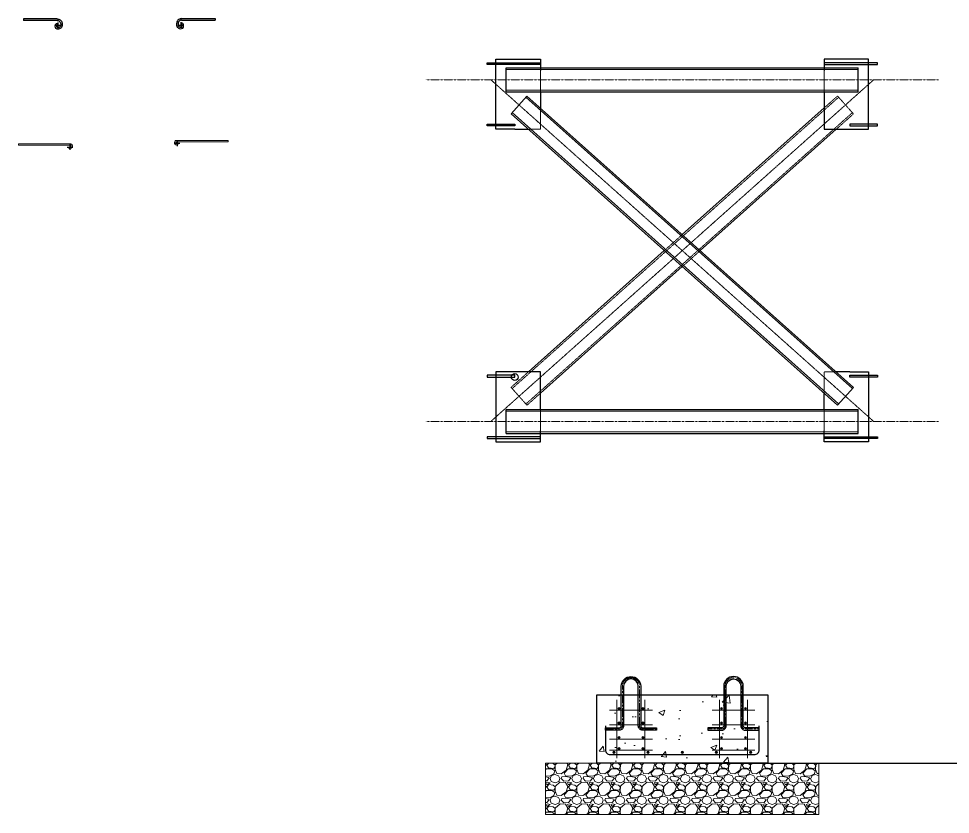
# Model space of a CAD drawing. Header units: millimetres. Extents: x 0 to 76984, y 0 to 13707.
# Drawn here: x 39722 to 45173, y 3099 to 7757 of the extents above; entities that cross this region are included whole.
import ezdxf

# ---------------------------------------------------------------- set-up
doc = ezdxf.new("R2010")
doc.units = ezdxf.units.MM
for name, pattern in [('CENTER', [2, 1.25, -0.25, 0.25, -0.25]), ('DASHED', [0.75, 0.5, -0.25]), ('DIVIDE', [1.25, 0.5, -0.25, 0, -0.25, 0, -0.25])]:
    doc.linetypes.add(name, pattern=pattern)
doc.layers.get('Defpoints').update_dxf_attribs({"color": 8})
for name, color, linetype, lineweight in [('1粗实线', 1, 'Continuous', 30), ('2细实线', 5, 'Continuous', 18), ('3中心线', 6, 'CENTER', 18), ('4虚线', 2, 'DASHED', 18), ('6标注线', 3, 'Continuous', 13), ('7边界线', 75, 'DIVIDE', 13), ('细实线', 5, 'Continuous', 9)]:
    doc.layers.add(name, color=color, linetype=linetype, lineweight=lineweight)

# ---------------------------------------------------------------- blocks, each defined once
blk = doc.blocks.new('φ820型钢3m联结系block')
at = {"layer": '1粗实线'}
for p, q in [((-1030, 1070), (1030, 1070)), ((-1030, 930), (-1030, 1070)), ((1030, 930), (1030, 1070)), ((-1030, 930), (1030, 930)), ((-830, 930), (-830, 834.9)), ((830, 930), (830, 710)), ((-1001.6, 800.4), (-908.4, 904.9)), ((-908.4, 904.9), (1001.6, -800.4)), ((0, 93.8), (830, 834.9)), ((-1001.6, 800.4), (908.4, -904.9)), ((-980, 710), (-900.3, 710)), ((105.1, 0), (900.3, 710)), ((-900.3, -710), (-105.1, 0)), ((-830, -834.9), (0, -93.8)), ((-830, -930), (-830, -710)), ((980, -710), (900.3, -710)), ((908.4, -904.9), (1001.6, -800.4)), ((830, -930), (830, -834.9)), ((-1030, -930), (1030, -930)), ((-1030, -1070), (-1030, -930)), ((1030, -1070), (1030, -930)), ((-1030, -1070), (1030, -1070))]:
    blk.add_line(p, q, dxfattribs=at)
for points in [[(-1142, 1100), (-830, 1100), (-830, 1090), (-1142, 1090)], [(1142, 1100), (830, 1100), (830, 1090), (1142, 1090)], [(-1142, 740), (-980, 740), (-980, 730), (-1142, 730)], [(1142, 740), (980, 740), (980, 730), (1142, 730)], [(-1142, -740), (-980, -740), (-980, -730), (-1142, -730)], [(1142, -740), (980, -740), (980, -730), (1142, -730)], [(-1142, -1100), (-830, -1100), (-830, -1090), (-1142, -1090)], [(1142, -1100), (830, -1100), (830, -1090), (1142, -1090)]]:
    blk.add_lwpolyline(points, close=True, dxfattribs=at)
for points in [[(-980, 710), (-1090, 710), (-1090, 1120), (-830, 1120), (-830, 1055)], [(830, 710), (1090, 710), (1090, 1120), (830, 1120), (830, 1055)], [(-830, -710), (-1090, -710), (-1090, -1120), (-830, -1120), (-830, -1055)], [(980, -710), (1090, -710), (1090, -1120), (830, -1120), (830, -1055)]]:
    blk.add_lwpolyline(points, dxfattribs=at)
at = {"layer": '2细实线'}
for p, q in [((-1030, 1060.5), (1030, 1060.5)), ((-1030, 939.5), (1030, 939.5)), ((-914.7, 897.8), (995.3, -807.5)), ((-995.3, 807.5), (914.7, -897.8)), ((-1030, -939.5), (1030, -939.5)), ((-1030, -1060.5), (1030, -1060.5))]:
    blk.add_line(p, q, dxfattribs=at)
at = {"layer": '3中心线'}
for p, q in [((1500, 1000), (-1500, 1000)), ((-1120, 1000), (1120, -1000)), ((-1120, -1000), (1120, 1000)), ((1500, -1000), (-1500, -1000))]:
    blk.add_line(p, q, dxfattribs=at)
at = {"layer": '4虚线'}
for p, q in [((-830, 930), (-830, 1070)), ((830, 930), (830, 1070)), ((-995.3, -807.5), (914.7, 897.8)), ((830, 834.9), (908.4, 904.9)), ((1001.6, 800.4), (908.4, 904.9)), ((-830, 834.9), (-830, 710)), ((-914.7, -897.8), (995.3, 807.5)), ((900.3, 710), (1001.6, 800.4)), ((-830, 710), (-900.3, 710)), ((-105.1, 0), (0, 93.8)), ((0, -93.8), (105.1, 0)), ((-1001.6, -800.4), (-900.3, -710)), ((830, -834.9), (830, -710)), ((830, -710), (900.3, -710)), ((-908.4, -904.9), (-1001.6, -800.4)), ((-908.4, -904.9), (-830, -834.9)), ((-830, -930), (-830, -1070)), ((830, -930), (830, -1070))]:
    blk.add_line(p, q, dxfattribs=at)
at = {"layer": 'Defpoints'}
blk.add_circle((-980, -740), 20, dxfattribs=at)
blk = doc.blocks.new('*U382')
at = {"layer": '2细实线'}
h = blk.add_hatch(color=256, dxfattribs=at)
h.dxf.hatch_style = 1
h.paths.add_polyline_path([(7, 0, 1), (-7, 0, 1)])
blk.add_circle((0, 0), 7, dxfattribs=at)
blk = doc.blocks.new('*U383')
at = {"layer": '7边界线', "color": 0, "linetype": 'ByBlock', "lineweight": -2}
for p in [(0, 0), (200, 0), (400, 0), (600, 0), (800, 0)]:
    blk.add_blockref('*U382', p, dxfattribs=at)
blk = doc.blocks.new('N3')
at = {"layer": '1粗实线'}
h = blk.add_hatch(color=3, dxfattribs=at)
h.dxf.hatch_style = 1
h.paths.add_polyline_path([(-2775.5, -86381.8, 1), (-2763.5, -86381.8, 1)])
h = blk.add_hatch(color=3, dxfattribs=at)
h.dxf.hatch_style = 1
h.paths.add_polyline_path([(-2635.5, -86381.8, 1), (-2623.5, -86381.8, 1)])
h = blk.add_hatch(color=3, dxfattribs=at)
h.dxf.hatch_style = 1
h.paths.add_polyline_path([(-2775.5, -86466.8, 1), (-2763.5, -86466.8, 1)])
h = blk.add_hatch(color=3, dxfattribs=at)
h.dxf.hatch_style = 1
h.paths.add_polyline_path([(-2635.5, -86466.8, 1), (-2623.5, -86466.8, 1)])
h = blk.add_hatch(color=3, dxfattribs=at)
h.dxf.hatch_style = 1
h.paths.add_polyline_path([(-2775.5, -86551.8, 1), (-2763.5, -86551.8, 1)])
h = blk.add_hatch(color=3, dxfattribs=at)
h.dxf.hatch_style = 1
h.paths.add_polyline_path([(-2635.5, -86551.8, 1), (-2623.5, -86551.8, 1)])
h = blk.add_hatch(color=3, dxfattribs=at)
h.dxf.hatch_style = 1
h.paths.add_polyline_path([(-2775.5, -86616.8, 1), (-2763.5, -86616.8, 1)])
h = blk.add_hatch(color=3, dxfattribs=at)
h.dxf.hatch_style = 1
h.paths.add_polyline_path([(-2635.5, -86616.8, 1), (-2623.5, -86616.8, 1)])
at = {"layer": '6标注线'}
for p, q in [((-2781.5, -86331.8), (-2781.5, -86671.8)), ((-2617.5, -86331.8), (-2617.5, -86671.8)), ((-2824.5, -86391.8), (-2574.5, -86391.8)), ((-2824.5, -86476.8), (-2574.5, -86476.8)), ((-2824.5, -86561.8), (-2574.5, -86561.8)), ((-2824.5, -86626.8), (-2574.5, -86626.8))]:
    blk.add_line(p, q, dxfattribs=at)
for centre in [(-2769.5, -86381.8), (-2629.5, -86381.8), (-2769.5, -86466.8), (-2629.5, -86466.8), (-2769.5, -86551.8), (-2629.5, -86551.8), (-2769.5, -86616.8), (-2629.5, -86616.8)]:
    blk.add_circle(centre, 6, dxfattribs=at)
blk = doc.blocks.new('1.0×1.0×0.4m扩大基础block')
at = {"layer": '6标注线'}
h = blk.add_hatch(dxfattribs=at)
h.set_pattern_fill('AR-CONC', color=256, scale=2)
h.set_pattern_definition([(50, (-4015.92, -1429.9), (364.37, -31.878), [38.1, -419.1]), (355, (-4015.9, -1429.9), (-70.487, 382.114), [30.48, -335.28]), (100.4514, (-3985.55, -1432.56), (293.882, 350.236), [32.38, -356.18]), (46.184, (-4015.9, -1328.3), (542.16, -84.085), [57.15, -628.65]), (96.636, (-3970.74, -1335.3), (474.81, 494.85), [48.57, -534.27]), (351.184, (-4015.9, -1328.3), (474.81, 494.85), [45.72, -502.92]), (21, (-3965.12, -1353.7), (303.229, -204.53), [38.1, -419.1]), (326, (-3965.1, -1353.7), (123.604, 368.376), [30.48, -335.28]), (71.4514, (-3939.85, -1370.75), (426.833, 163.846), [32.38, -356.18]), (37.5, (-4015.92, -1429.9), (6.1772, 169.11), [0, -331.216, 0, -340.36, 0, -336.55]), (7.5, (-4015.92, -1429.9), (133.639, 200.361), [0, -194.056, 0, -323.596, 0, -128.27]), (327.5, (-4129.2, -1429.9), (271.181, -11.4575), [0, -127, 0, -396.24, 0, -525.78]), (317.5, (-4180, -1429.9), (296.258, 50.853), [0, -165.1, 0, -263.144, 0, -373.38])])
h.paths.add_polyline_path([(-500, 0), (-500, -400), (500, -400), (500, 0)])
h = blk.add_hatch(dxfattribs=at)
h.set_pattern_fill('GRAVEL', color=3, scale=5)
h.set_pattern_definition([(228.012788, (-4547.1125, 86366.332), (-1016.0000001, -1142.9999999), [17.08607, -1691.52418]), (184.969741, (-4558.5425, 86353.6317), (1523.9999994, 127.00000723), [29.32024, -2902.70244]), (132.510447, (-4587.7525, 86351.092), (1270.00000054, -1396.9999995), [20.67408, -2046.73614]), (267.273689, (-4637.2825, 86319.3417), (127.00000027, 2540), [26.70023, -2643.32187]), (292.833654, (-4638.5525, 86292.6717), (-635.00000005, 1523.99999998), [26.18168, -2591.99039]), (357.273689, (-4628.3925, 86268.5417), (-2540, 127.00000027), [26.70023, -2643.32187]), (37.6942405, (-4601.7225, 86267.2717), (-1650.99999993, -1270.0000001), [35.30968, -3495.65577]), (72.2553284, (-4573.7825, 86288.8617), (889.00000024, 2793.99999992), [33.33598, -3300.26283]), (121.429566, (-4563.6225, 86320.6117), (-1016.00000014, 1650.9999999), [26.79065, -2652.27728]), (175.236358, (-4577.593, 86343.472), (1397, -127.0000002), [30.58566, -1498.69685]), (222.397438, (-4608.0725, 86346.0117), (-1523.99999995, -1397.00000005), [39.5539, -3915.83863]), (138.814075, (-4511.553, 86318.072), (-889, 762), [13.50023, -1336.5283]), (171.469234, (-4521.7125, 86326.9617), (1651.00000004, -253.9999997), [25.6841, -2542.73195]), (225, (-4547.11, 86330.77), (-2e-14, -127), [17.96047, -161.64466]), (203.19859, (-4556.003, 86346.012), (635, 254), [9.67207, -957.53112]), (291.80141, (-4564.893, 86342.202), (-127, 381), [13.67828, -670.23765]), (30.963757, (-4559.813, 86329.502), (381, 254), [22.21598, -718.3149]), (161.56505, (-4540.763, 86340.93), (254, -127), [16.06436, -385.5449]), (16.38954, (-4638.5525, 86342.202), (1270, 381), [22.5044, -2227.94133]), (70.346176, (-4616.9625, 86348.552), (-508.00000005, -1397), [18.87995, -1869.11078]), (293.19859, (-4540.763, 86366.332), (-254, 635), [19.344, -947.85918]), (343.61046, (-4533.1425, 86348.552), (-1270, 380.9999999), [22.5044, -2227.94133]), (339.443955, (-4638.553, 86263.462), (-635, 254), [21.70176, -1063.38672]), (294.775141, (-4618.2325, 86255.842), (-635.0000008, 1396.9999997), [18.1836, -1800.17967]), (66.80141, (-4539.493, 86239.332), (254, 635), [19.344, -947.85918]), (17.354025, (-4531.8725, 86257.112), (-1651, -508.0000001), [21.28914, -2107.6188]), (69.443955, (-4601.723, 86239.332), (-254, -635), [10.85088, -1074.2376]), (101.309932, (-4547.113, 86239.332), (-127, 508), [6.47573, -641.09975]), (165.963757, (-4548.383, 86245.682), (381, -127), [26.18169, -497.45273]), (186.009006, (-4573.7825, 86252.0317), (1270, 127.00000007), [24.26335, -2402.06824]), (303.690068, (-4559.813, 86318.07), (-127, 254), [18.3162, -439.58882]), (353.1572266, (-4549.6525, 86302.8317), (2159, -253.9999999), [31.97784, -3165.80045]), (60.945396, (-4517.903, 86299.022), (-508, -889), [13.07541, -1294.46962]), (90, (-4511.55, 86310.45), (-127, 127), [7.62, -119.38]), (120.256437, (-4576.3225, 86255.842), (507.9999999, -889), [17.64335, -1746.69704]), (48.012787, (-4585.2125, 86271.082), (1016.0000001, 1142.9999999), [34.17214, -1674.43811]), (0, (-4562.35, 86296.48), (127, 127), [33.02, -93.98]), (325.304846, (-4529.3325, 86296.482), (1270.0000005, -888.9999993), [20.08048, -1987.96584]), (254.054604, (-4512.823, 86285.052), (-127, -508), [18.49145, -906.0825]), (207.6459754, (-4517.9025, 86267.2717), (-2413.0000001, -1269.99999983), [30.10725, -2980.62322]), (175.426079, (-4544.5725, 86253.3017), (-1651, 127), [31.85147, -3153.29232])])
h.paths.add_polyline_path([(800, -400), (-800, -400), (-800, -700), (800, -699.9)])
at = {"layer": '1粗实线'}
for points in [[(-150, -193), (-150, -207), (-232, -207, -0.414214), (-257, -182), (-257, 50, 1), (-343, 50), (-343, -182, -0.414214), (-368, -207), (-450, -207), (-450, -193), (-368, -193, 0.414214), (-357, -182), (-357, 50, -1), (-243, 50), (-243, -182, 0.414214), (-232, -193)], [(150, -193), (150, -207), (232, -207, 0.414214), (257, -182), (257, 50, -1), (343, 50), (343, -182, 0.414214), (368, -207), (450, -207), (450, -193), (368, -193, -0.414214), (357, -182), (357, 50, 1), (243, 50), (243, -182, -0.414214), (232, -193)]]:
    blk.add_lwpolyline(points, format="xyb", close=True, dxfattribs=at)
blk.add_lwpolyline([(-500, -400), (-500, 0), (500, 0), (500, -400)], close=True, dxfattribs=at)
blk.add_lwpolyline([(-450, -182), (-450, -322, 0.414214), (-422, -350), (422, -350, 0.414214), (450, -322), (450, -182)], format="xyb", dxfattribs=at)
at = {"layer": '3中心线'}
for points in [[(-150, -200), (-232, -200, -0.414214), (-250, -182), (-250, 50, 1), (-350, 50), (-350, -182, -0.414214), (-368, -200), (-450, -200)], [(150, -200), (232, -200, 0.414214), (250, -182), (250, 50, -1), (350, 50), (350, -182, 0.414214), (368, -200), (450, -200)]]:
    blk.add_lwpolyline(points, format="xyb", dxfattribs=at)
at = {"layer": '6标注线'}
blk.add_lwpolyline([(800, -699.9), (-800, -700), (-800, -400), (800, -400), (800, -700)], dxfattribs=at)
blk.add_blockref('N3', (2399.5, 86301.8), dxfattribs=at)
at = {"layer": '6标注线', "xscale": -1}
blk.add_blockref('N3', (-2399.5, 86301.8), dxfattribs=at)
at = {"layer": '7边界线'}
blk.add_blockref('*U383', (-400, -336), dxfattribs=at)
blk = doc.blocks.new('拉森Ⅳ钢板桩平面图块6')
at = {"layer": '1粗实线'}
for p, q in [((-196.9, 37.7), (0, 37.7)), ((-196.9, 28.7), (0, 28.7)), ((0, 37.7), (0, 28.7))]:
    blk.add_line(p, q, dxfattribs=at)
for points, knots in [([(-195.8, 37.7), (-201.9, 37.8), (-216.2, 34.2), (-227.6, 13.5), (-225.7, -12), (-206.6, -23.1), (-186.7, -20.2), (-185.3, -9), (-184.7, -3.6)], [3.159845, 3.159845, 3.159845, 3.159845, 4.721771, 6.72657, 8.989692, 10.710969, 12.12932, 13.433976, 13.433976, 13.433976, 13.433976]), ([(-196.9, 28.7), (-198.6, 28.6), (-200.3, 28.4), (-204.3, 27.4), (-206.4, 26.5), (-209.8, 24.2), (-211.2, 22.6), (-213.8, 18.7), (-214.9, 16.3), (-216.4, 11.1), (-216.9, 8.3), (-217.1, 2.9), (-216.8, 0.4), (-215.7, -3.2), (-215.2, -4.5), (-213.9, -6.6), (-213.2, -7.5), (-211.4, -9.1), (-210.3, -9.9), (-207.7, -11.2), (-206.2, -11.7), (-202.9, -12.4), (-201.1, -12.5), (-198, -12.3), (-196.7, -11.9), (-195.7, -11.5), (-195.6, -11.3), (-195.5, -11.3), (-195.5, -11.3), (-195.3, -11), (-195.2, -10.7), (-194.8, -9.6), (-194.4, -8.1), (-194, -5.1), (-193.8, -3.9), (-193.7, -2.5)], [3.276308, 3.276308, 3.276308, 3.276308, 3.865715, 3.865715, 4.746392, 4.746392, 5.627069, 5.627069, 6.507746, 6.507746, 7.388423, 7.388423, 8.2691, 8.2691, 8.860181, 8.860181, 9.404787, 9.404787, 9.949392, 9.949392, 10.568114, 10.568114, 11.175162, 11.175162, 11.78221, 11.78221, 12.096439, 12.096439, 12.332761, 12.332761, 12.569083, 12.569083, 13.107657, 13.107657, 13.433976, 13.433976, 13.433976, 13.433976]), ([(-184.7, -3.6), (-184.8, -1.1), (-184.8, 3.6), (-189, 9.1), (-194.9, 12.6), (-200.2, 8), (-196.9, 4.3), (-193.7, 1.7), (-193.7, -1.1), (-193.7, -2.5)], [0, 0, 0, 0, 0.642602, 1.210021, 1.806545, 2.212154, 2.559164, 2.921575, 3.276797, 3.276797, 3.276797, 3.276797])]:
    blk.add_open_spline(points, degree=3, knots=knots, dxfattribs=at)
at = {"layer": 'Defpoints'}
for p, q in [((-200, 16.2), (-200, -16.2)), ((-216.2, 0), (-183.8, 0))]:
    blk.add_line(p, q, dxfattribs=at)
blk = doc.blocks.new('拉森Ⅵ钢板桩平面图块6')
at = {"layer": '2细实线', "color": 1}
blk.add_line((0, 9.9), (0, 17.9), dxfattribs=at)
at = {"layer": 'Defpoints'}
for p, q in [((-283.8, 0), (-316.2, 0)), ((-300, 16.2), (-300, -16.2))]:
    blk.add_line(p, q, dxfattribs=at)
at = {"layer": '细实线', "color": 1, "ltscale": 16}
blk.add_lwpolyline([(0, 9.9), (-304.2, 9.9, 0.414214), (-306.6, 7.5), (-306.6, 6.2, 0.212557), (-305.8, 4.4), (-294.8, -5.5, -0.687281), (-295.9, -8.5), (-300.1, -8.5, -0.232919), (-312.3, -2.9, -0.178635), (-314.2, 2.3), (-314.2, 8.3, -0.414214), (-304.6, 17.9), (0, 17.9)], format="xyb", dxfattribs=at)
blk = doc.blocks.new('拉森Ⅳ钢板桩平面图块5')
at = {"layer": '1粗实线'}
for p, q in [((196.9, 37.7), (0, 37.7)), ((0, 37.7), (0, 28.7)), ((196.9, 28.7), (0, 28.7))]:
    blk.add_line(p, q, dxfattribs=at)
for points, knots in [([(195.8, 37.7), (201.9, 37.8), (216.2, 34.2), (227.6, 13.5), (225.7, -12), (206.6, -23.1), (186.7, -20.2), (185.3, -9), (184.7, -3.6)], [3.159845, 3.159845, 3.159845, 3.159845, 4.721771, 6.72657, 8.989692, 10.710969, 12.12932, 13.433976, 13.433976, 13.433976, 13.433976]), ([(184.7, -3.6), (184.8, -1.1), (184.8, 3.6), (189, 9.1), (194.9, 12.6), (200.2, 8), (196.9, 4.3), (193.7, 1.7), (193.7, -1.1), (193.7, -2.5)], [0, 0, 0, 0, 0.642602, 1.210021, 1.806545, 2.212154, 2.559164, 2.921575, 3.276797, 3.276797, 3.276797, 3.276797]), ([(196.9, 28.7), (198.6, 28.6), (200.3, 28.4), (204.3, 27.4), (206.4, 26.5), (209.8, 24.2), (211.2, 22.6), (213.8, 18.7), (214.9, 16.3), (216.4, 11.1), (216.9, 8.3), (217.1, 2.9), (216.8, 0.4), (215.7, -3.2), (215.2, -4.5), (213.9, -6.6), (213.2, -7.5), (211.4, -9.1), (210.3, -9.9), (207.7, -11.2), (206.2, -11.7), (202.9, -12.4), (201.1, -12.5), (198, -12.3), (196.7, -11.9), (195.7, -11.5), (195.6, -11.3), (195.5, -11.3), (195.5, -11.3), (195.3, -11), (195.2, -10.7), (194.8, -9.6), (194.4, -8.1), (194, -5.1), (193.8, -3.9), (193.7, -2.5)], [3.276308, 3.276308, 3.276308, 3.276308, 3.865715, 3.865715, 4.746392, 4.746392, 5.627069, 5.627069, 6.507746, 6.507746, 7.388423, 7.388423, 8.2691, 8.2691, 8.860181, 8.860181, 9.404787, 9.404787, 9.949392, 9.949392, 10.568114, 10.568114, 11.175162, 11.175162, 11.78221, 11.78221, 12.096439, 12.096439, 12.332761, 12.332761, 12.569083, 12.569083, 13.107657, 13.107657, 13.433976, 13.433976, 13.433976, 13.433976])]:
    blk.add_open_spline(points, degree=3, knots=knots, dxfattribs=at)
at = {"layer": 'Defpoints'}
for p, q in [((216.2, 0), (183.8, 0)), ((200, 16.2), (200, -16.2))]:
    blk.add_line(p, q, dxfattribs=at)
blk = doc.blocks.new('拉森Ⅵ钢板桩平面图块5')
at = {"layer": '2细实线', "color": 1}
blk.add_line((0, 9.9), (0, 17.9), dxfattribs=at)
at = {"layer": 'Defpoints'}
for p, q in [((283.8, 0), (316.2, 0)), ((300, 16.2), (300, -16.2))]:
    blk.add_line(p, q, dxfattribs=at)
at = {"layer": '细实线', "color": 1, "ltscale": 16}
blk.add_lwpolyline([(0, 9.9), (304.2, 9.9, -0.414214), (306.6, 7.5), (306.6, 6.2, -0.212557), (305.8, 4.4), (294.8, -5.5, 0.687281), (295.9, -8.5), (300.1, -8.5, 0.232919), (312.3, -2.9, 0.178635), (314.2, 2.3), (314.2, 8.3, 0.414214), (304.6, 17.9), (0, 17.9)], format="xyb", dxfattribs=at)

msp = doc.modelspace()

# ---------------------------------------------------------------- linework, layer by layer
at = {"layer": 'Defpoints'}
msp.add_line((43604.8, 3399.4), (59400.8, 3399.4), dxfattribs=at)

# ---------------------------------------------------------------- block references
for name, p in [('拉森Ⅳ钢板桩平面图块5', (39751.5, 7717.5)), ('拉森Ⅳ钢板桩平面图块6', (40871.7, 7719.6)), ('拉森Ⅵ钢板桩平面图块6', (40948.7, 7026.2)), ('拉森Ⅵ钢板桩平面图块5', (39722.1, 7005.9))]:
    msp.add_blockref(name, p)
at = {"layer": '3中心线'}
for name, p in [('φ820型钢3m联结系block', (43604.8, 6399.4)), ('1.0×1.0×0.4m扩大基础block', (43604.8, 3799.4))]:
    msp.add_blockref(name, p, dxfattribs=at)

doc.saveas('drawing.dxf')
